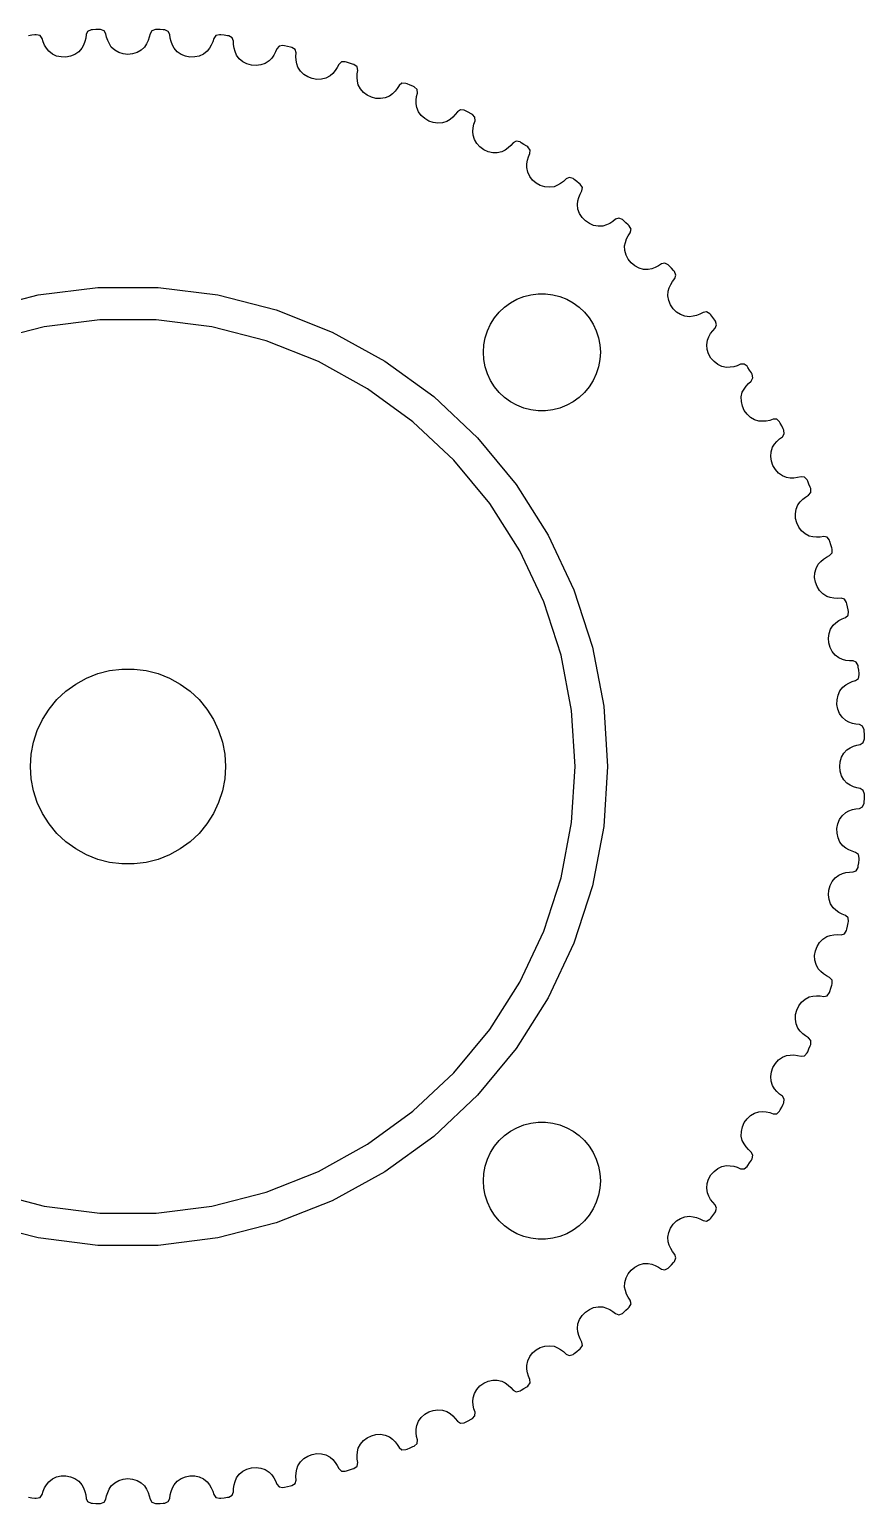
# Model space of a CAD drawing. Header units: metres. Extents: x -22.6 to 22.6, y 87.4 to 132.6.
# Drawn here: x -3.03 to 22.65, y 87.35 to 132.65 of the extents above; entities that cross this region are included whole.
import ezdxf

# ---------------------------------------------------------------- set-up
doc = ezdxf.new("R2010")
doc.units = ezdxf.units.M

msp = doc.modelspace()

# ---------------------------------------------------------------- linework, layer by layer
for p, q in [((-2.95828, 132.47), (-3.05629, 132.457)), ((-2.8602, 132.483), (-2.95828, 132.47)), ((-2.81775, 132.488), (-2.8602, 132.483)), ((-2.7025, 132.461), (-2.81775, 132.488)), ((-2.63837, 132.373), (-2.7025, 132.461)), ((-2.60666, 132.268), (-2.63837, 132.373)), ((-2.56207, 132.166), (-2.60666, 132.268)), ((-1.32585, 132.275), (-1.36507, 132.17)), ((-1.29961, 132.382), (-1.32585, 132.275)), ((-1.28676, 132.491), (-1.29961, 132.382)), ((-1.23875, 132.589), (-1.28676, 132.491)), ((-1.13011, 132.636), (-1.23875, 132.589)), ((-1.08739, 132.638), (-1.13011, 132.636)), ((-0.9886, 132.643), (-1.08739, 132.638)), ((-0.88979, 132.647), (-0.9886, 132.643)), ((-0.84703, 132.648), (-0.88979, 132.647)), ((-0.73459, 132.611), (-0.84703, 132.648)), ((-0.67837, 132.518), (-0.73459, 132.611)), ((-0.65599, 132.41), (-0.67837, 132.518)), ((-0.62039, 132.305), (-0.65599, 132.41)), ((-0.57219, 132.205), (-0.62039, 132.305)), ((0.62054, 132.305), (0.57236, 132.205)), ((0.65605, 132.41), (0.62054, 132.305)), ((0.67837, 132.518), (0.65605, 132.41)), ((0.73474, 132.611), (0.67837, 132.518)), ((0.84703, 132.648), (0.73474, 132.611)), ((0.88979, 132.647), (0.84703, 132.648)), ((0.9886, 132.643), (0.88979, 132.647)), ((1.08739, 132.638), (0.9886, 132.643)), ((1.13013, 132.636), (1.08739, 132.638)), ((1.23889, 132.589), (1.13013, 132.636)), ((1.28676, 132.491), (1.23889, 132.589)), ((1.29965, 132.382), (1.28676, 132.491)), ((1.326, 132.275), (1.29965, 132.382)), ((1.36525, 132.17), (1.326, 132.275)), ((2.60672, 132.268), (2.56223, 132.166)), ((2.63837, 132.373), (2.60672, 132.268)), ((2.70264, 132.461), (2.63837, 132.373)), ((2.81775, 132.488), (2.70264, 132.461)), ((2.8602, 132.483), (2.81775, 132.488)), ((2.95828, 132.47), (2.8602, 132.483)), ((3.05629, 132.457), (2.95828, 132.47)), ((3.09868, 132.451), (3.05629, 132.457)), ((3.20296, 132.395), (3.09868, 132.451)), ((3.24211, 132.294), (3.20296, 132.395)), ((3.24542, 132.184), (3.24211, 132.294)), ((-2.50528, 132.07), (-2.56207, 132.166)), ((-2.43695, 131.98), (-2.50528, 132.07)), ((-2.32304, 131.892), (-2.43695, 131.98)), ((-2.19287, 131.833), (-2.32304, 131.892)), ((-2.05231, 131.803), (-2.19287, 131.833)), ((-1.76482, 131.828), (-1.9073, 131.801)), ((-1.63171, 131.882), (-1.76482, 131.828)), ((-1.51381, 131.963), (-1.63171, 131.882)), ((-1.41684, 132.069), (-1.51381, 131.963)), ((-1.36507, 132.17), (-1.41684, 132.069)), ((-0.51199, 132.109), (-0.57219, 132.205)), ((-0.40616, 132.012), (-0.51199, 132.109)), ((-0.28165, 131.941), (-0.40616, 132.012)), ((-0.14429, 131.898), (-0.28165, 131.941)), ((0, 131.884), (-0.14429, 131.898)), ((0.14429, 131.898), (0, 131.884)), ((0.28165, 131.941), (0.14429, 131.898)), ((0.40616, 132.012), (0.28165, 131.941)), ((0.51199, 132.109), (0.40616, 132.012)), ((0.57236, 132.205), (0.51199, 132.109)), ((1.41684, 132.069), (1.36525, 132.17)), ((1.51381, 131.963), (1.41684, 132.069)), ((1.63171, 131.882), (1.51381, 131.963)), ((1.76482, 131.828), (1.63171, 131.882)), ((1.9073, 131.801), (1.76482, 131.828)), ((2.19287, 131.833), (2.05231, 131.803)), ((2.32304, 131.892), (2.19287, 131.833)), ((2.43695, 131.98), (2.32304, 131.892)), ((2.50545, 132.07), (2.43695, 131.98)), ((2.56223, 132.166), (2.50545, 132.07)), ((3.26231, 132.074), (3.24542, 132.184)), ((3.2923, 131.967), (3.26231, 132.074)), ((3.33492, 131.862), (3.2923, 131.967)), ((3.42226, 131.748), (3.33492, 131.862)), ((4.48441, 131.859), (4.41948, 131.768)), ((4.53755, 131.956), (4.48441, 131.859)), ((4.57828, 132.058), (4.53755, 131.956)), ((4.64998, 132.14), (4.57828, 132.058)), ((4.76701, 132.157), (4.64998, 132.14)), ((4.80885, 132.148), (4.76701, 132.157)), ((4.90544, 132.127), (4.80885, 132.148)), ((5.00195, 132.105), (4.90544, 132.127)), ((5.04366, 132.096), (5.00195, 132.105)), ((5.14264, 132.031), (5.04366, 132.096)), ((5.17279, 131.926), (5.14264, 132.031)), ((5.16649, 131.816), (5.17279, 131.926)), ((5.1738, 131.706), (5.16649, 131.816)), ((-1.9073, 131.801), (-2.05231, 131.803)), ((2.05231, 131.803), (1.9073, 131.801)), ((3.53267, 131.657), (3.42226, 131.748)), ((3.66052, 131.591), (3.53267, 131.657)), ((3.80011, 131.552), (3.66052, 131.591)), ((3.94472, 131.541), (3.80011, 131.552)), ((4.08742, 131.559), (3.94472, 131.541)), ((4.22226, 131.607), (4.08742, 131.559)), ((4.34335, 131.684), (4.22226, 131.607)), ((4.41948, 131.768), (4.34335, 131.684)), ((5.19431, 131.596), (5.1738, 131.706)), ((5.2276, 131.488), (5.19431, 131.596)), ((5.30467, 131.367), (5.2276, 131.488)), ((5.40674, 131.266), (5.30467, 131.367)), ((6.37247, 131.385), (6.29987, 131.3)), ((6.43384, 131.477), (6.37247, 131.385)), ((6.48334, 131.575), (6.43384, 131.477)), ((6.56192, 131.651), (6.48334, 131.575)), ((6.68001, 131.657), (6.56192, 131.651)), ((6.7209, 131.645), (6.68001, 131.657)), ((6.81528, 131.615), (6.7209, 131.645)), ((6.90953, 131.585), (6.81528, 131.615)), ((6.95026, 131.572), (6.90953, 131.585)), ((7.0432, 131.499), (6.95026, 131.572)), ((7.0641, 131.392), (7.0432, 131.499)), ((7.04825, 131.283), (7.0641, 131.392)), ((5.52835, 131.19), (5.40674, 131.266)), ((5.66399, 131.138), (5.52835, 131.19)), ((5.8071, 131.115), (5.66399, 131.138)), ((5.95085, 131.121), (5.8071, 131.115)), ((6.08934, 131.156), (5.95085, 131.121)), ((6.21671, 131.223), (6.08934, 131.156)), ((6.29987, 131.3), (6.21671, 131.223)), ((7.04591, 131.172), (7.04825, 131.283)), ((7.05676, 131.061), (7.04591, 131.172)), ((7.08051, 130.951), (7.05676, 131.061)), ((7.14671, 130.823), (7.08051, 130.951)), ((8.33907, 130.928), (8.28117, 130.834)), ((8.42393, 130.996), (8.33907, 130.928)), ((8.54216, 130.993), (8.42393, 130.996)), ((8.5818, 130.977), (8.54216, 130.993)), ((8.67325, 130.939), (8.5818, 130.977)), ((8.76453, 130.901), (8.67325, 130.939)), ((7.23965, 130.714), (7.14671, 130.823)), ((7.35411, 130.627), (7.23965, 130.714)), ((7.48477, 130.564), (7.35411, 130.627)), ((7.62529, 130.528), (7.48477, 130.564)), ((7.769, 130.522), (7.62529, 130.528)), ((7.91006, 130.545), (7.769, 130.522)), ((8.04276, 130.6), (7.91006, 130.545)), ((8.13231, 130.67), (8.04276, 130.6)), ((8.21202, 130.748), (8.13231, 130.67)), ((8.28117, 130.834), (8.21202, 130.748)), ((8.80396, 130.884), (8.76453, 130.901)), ((8.89015, 130.803), (8.80396, 130.884)), ((8.8644, 130.478), (8.87636, 130.588)), ((8.86552, 130.366), (8.8644, 130.478)), ((8.87636, 130.588), (8.90166, 130.695)), ((8.90166, 130.695), (8.89015, 130.803)), ((8.87952, 130.254), (8.86552, 130.366)), ((8.93437, 130.121), (8.87952, 130.254)), ((9.01749, 130.005), (8.93437, 130.121)), ((9.1239, 129.908), (9.01749, 130.005)), ((10.0655, 130.033), (9.98907, 129.953)), ((10.1313, 130.121), (10.0655, 130.033)), ((10.2218, 130.182), (10.1313, 130.121)), ((10.3393, 130.168), (10.2218, 130.182)), ((10.3774, 130.149), (10.3393, 130.168)), ((10.4652, 130.103), (10.3774, 130.149)), ((10.5528, 130.058), (10.4652, 130.103)), ((10.5907, 130.038), (10.5528, 130.058)), ((10.6694, 129.949), (10.5907, 130.038)), ((9.24858, 129.834), (9.1239, 129.908)), ((9.38545, 129.786), (9.24858, 129.834)), ((9.52802, 129.766), (9.38545, 129.786)), ((9.67059, 129.778), (9.52802, 129.766)), ((9.80757, 129.821), (9.67059, 129.778)), ((9.90285, 129.882), (9.80757, 129.821)), ((9.98907, 129.953), (9.90285, 129.882)), ((10.6068, 129.516), (10.6154, 129.627)), ((10.6154, 129.627), (10.6369, 129.736)), ((10.6369, 129.736), (10.6715, 129.84)), ((10.6715, 129.84), (10.6694, 129.949)), ((10.6109, 129.403), (10.6068, 129.516)), ((10.654, 129.266), (10.6109, 129.403)), ((10.7267, 129.142), (10.654, 129.266)), ((10.8242, 129.037), (10.7267, 129.142)), ((11.8465, 129.162), (11.7732, 129.08)), ((11.9419, 129.215), (11.8465, 129.162)), ((12.0578, 129.191), (11.9419, 129.215)), ((12.094, 129.168), (12.0578, 129.191)), ((12.1775, 129.115), (12.094, 129.168)), ((12.2608, 129.062), (12.1775, 129.115)), ((10.942, 128.952), (10.8242, 129.037)), ((11.0742, 128.892), (10.942, 128.952)), ((11.2145, 128.861), (11.0742, 128.892)), ((11.3575, 128.859), (11.2145, 128.861)), ((11.4978, 128.891), (11.3575, 128.859)), ((11.598, 128.944), (11.4978, 128.891)), ((11.6901, 129.007), (11.598, 128.944)), ((11.7732, 129.08), (11.6901, 129.007)), ((12.2967, 129.038), (12.2608, 129.062)), ((12.2857, 128.627), (12.3165, 128.734)), ((12.3675, 128.943), (12.2967, 129.038)), ((12.3165, 128.734), (12.3601, 128.835)), ((12.3601, 128.835), (12.3675, 128.943)), ((12.2616, 128.404), (12.2674, 128.517)), ((12.2926, 128.264), (12.2616, 128.404)), ((12.2674, 128.517), (12.2857, 128.627)), ((12.3542, 128.135), (12.2926, 128.264)), ((12.4422, 128.021), (12.3542, 128.135)), ((12.5522, 127.926), (12.4422, 128.021)), ((12.6786, 127.855), (12.5522, 127.926)), ((12.8157, 127.812), (12.6786, 127.855)), ((12.958, 127.798), (12.8157, 127.812)), ((13.1004, 127.817), (12.958, 127.798)), ((13.205, 127.861), (13.1004, 127.817)), ((13.3022, 127.916), (13.205, 127.861)), ((13.3913, 127.981), (13.3022, 127.916)), ((13.4715, 128.057), (13.3913, 127.981)), ((13.5712, 128.101), (13.4715, 128.057)), ((13.6844, 128.067), (13.5712, 128.101)), ((13.7186, 128.041), (13.6844, 128.067)), ((13.7971, 127.981), (13.7186, 128.041)), ((13.8755, 127.92), (13.7971, 127.981)), ((13.9093, 127.894), (13.8755, 127.92)), ((13.9715, 127.793), (13.9093, 127.894)), ((13.9546, 127.686), (13.9715, 127.793)), ((13.819, 127.265), (13.8346, 127.378)), ((13.8346, 127.378), (13.8624, 127.486)), ((13.8624, 127.486), (13.9024, 127.589)), ((13.9024, 127.589), (13.9546, 127.686)), ((13.8376, 127.123), (13.819, 127.265)), ((13.8878, 126.989), (13.8376, 127.123)), ((13.9655, 126.868), (13.8878, 126.989)), ((14.0668, 126.764), (13.9655, 126.868)), ((15.0971, 126.849), (14.9939, 126.814)), ((15.207, 126.805), (15.0971, 126.849)), ((14.1866, 126.682), (14.0668, 126.764)), ((14.3193, 126.627), (14.1866, 126.682)), ((14.4599, 126.601), (14.3193, 126.627)), ((14.6034, 126.607), (14.4599, 126.601)), ((14.7114, 126.642), (14.6034, 126.607)), ((14.813, 126.688), (14.7114, 126.642)), ((14.9075, 126.745), (14.813, 126.688)), ((14.9939, 126.814), (14.9075, 126.745)), ((15.2387, 126.777), (15.207, 126.805)), ((15.3118, 126.71), (15.2387, 126.777)), ((15.3845, 126.643), (15.3118, 126.71)), ((15.3824, 126.31), (15.4429, 126.402)), ((15.4159, 126.614), (15.3845, 126.643)), ((15.4691, 126.508), (15.4159, 126.614)), ((15.4429, 126.402), (15.4691, 126.508)), ((15.2712, 125.995), (15.2965, 126.106)), ((15.2773, 125.852), (15.2712, 125.995)), ((15.2965, 126.106), (15.3336, 126.211)), ((15.3336, 126.211), (15.3824, 126.31)), ((15.3156, 125.714), (15.2773, 125.852)), ((15.3825, 125.587), (15.3156, 125.714)), ((15.4743, 125.474), (15.3825, 125.587)), ((15.5866, 125.383), (15.4743, 125.474)), ((15.7139, 125.316), (15.5866, 125.383)), ((15.8517, 125.277), (15.7139, 125.316)), ((15.9953, 125.271), (15.8517, 125.277)), ((16.1058, 125.296), (15.9953, 125.271)), ((16.2111, 125.334), (16.1058, 125.296)), ((16.3102, 125.382), (16.2111, 125.334)), ((16.4023, 125.443), (16.3102, 125.382)), ((16.5081, 125.469), (16.4023, 125.443)), ((16.6138, 125.416), (16.5081, 125.469)), ((16.6429, 125.385), (16.6138, 125.416)), ((16.7099, 125.312), (16.6429, 125.385)), ((16.7765, 125.239), (16.7099, 125.312)), ((16.8052, 125.207), (16.7765, 125.239)), ((16.849, 125.097), (16.8052, 125.207)), ((16.8137, 124.994), (16.849, 125.097)), ((-2.76387, 124.489), (-0.92615, 124.721)), ((-0.92615, 124.721), (0.92615, 124.721)), ((0.92615, 124.721), (2.76387, 124.489)), ((16.6008, 124.46), (16.6071, 124.603)), ((16.6071, 124.603), (16.642, 124.711)), ((16.642, 124.711), (16.6882, 124.813)), ((16.6882, 124.813), (16.7454, 124.907)), ((16.7454, 124.907), (16.8137, 124.994)), ((-4.558, 124.028), (-2.76387, 124.489)), ((2.76387, 124.489), (4.558, 124.028)), ((11.4158, 123.96), (11.5806, 124.115)), ((11.5806, 124.115), (11.7635, 124.248)), ((11.7635, 124.248), (11.9616, 124.357)), ((11.9616, 124.357), (12.1718, 124.44)), ((12.1718, 124.44), (12.3907, 124.496)), ((12.3907, 124.496), (12.615, 124.524)), ((12.615, 124.524), (12.841, 124.524)), ((12.841, 124.524), (13.0653, 124.496)), ((13.0653, 124.496), (13.2842, 124.44)), ((13.2842, 124.44), (13.4944, 124.357)), ((13.4944, 124.357), (13.6925, 124.248)), ((13.6925, 124.248), (13.8754, 124.115)), ((13.8754, 124.115), (14.0401, 123.96)), ((16.6269, 124.319), (16.6008, 124.46)), ((16.6824, 124.187), (16.6269, 124.319)), ((16.7641, 124.067), (16.6824, 124.187)), ((-0.86336, 123.723), (-2.57649, 123.506)), ((0.86336, 123.723), (-0.86336, 123.723)), ((2.57649, 123.506), (0.86336, 123.723)), ((4.558, 124.028), (6.28024, 123.346)), ((11.1506, 123.595), (11.2718, 123.786)), ((11.2718, 123.786), (11.4158, 123.96)), ((14.0401, 123.96), (14.1842, 123.786)), ((14.1842, 123.786), (14.3053, 123.595)), ((16.8679, 123.966), (16.7641, 124.067)), ((16.989, 123.888), (16.8679, 123.966)), ((17.1229, 123.838), (16.989, 123.888)), ((17.2654, 123.819), (17.1229, 123.838)), ((17.3777, 123.834), (17.2654, 123.819)), ((17.4858, 123.862), (17.3777, 123.834)), ((17.5888, 123.902), (17.4858, 123.862)), ((17.6858, 123.955), (17.5888, 123.902)), ((17.7935, 123.971), (17.6858, 123.955)), ((17.8941, 123.909), (17.7935, 123.971)), ((17.9204, 123.875), (17.8941, 123.909)), ((17.9808, 123.797), (17.9204, 123.875)), ((18.0408, 123.719), (17.9808, 123.797)), ((18.0667, 123.684), (18.0408, 123.719)), ((18.1007, 123.571), (18.0667, 123.684)), ((-2.57649, 123.506), (-4.24898, 123.077)), ((4.24898, 123.077), (2.57649, 123.506)), ((6.28024, 123.346), (7.90344, 122.454)), ((10.9845, 123.176), (11.0544, 123.391)), ((11.0544, 123.391), (11.1506, 123.595)), ((14.3053, 123.595), (14.4016, 123.391)), ((14.4016, 123.391), (14.4714, 123.176)), ((17.8608, 123.205), (17.9157, 123.302)), ((17.9157, 123.302), (17.981, 123.391)), ((17.981, 123.391), (18.0565, 123.471)), ((18.0565, 123.471), (18.1007, 123.571)), ((5.85446, 122.441), (4.24898, 123.077)), ((10.928, 122.728), (10.9422, 122.954)), ((10.9422, 122.954), (10.9845, 123.176)), ((14.4714, 123.176), (14.5138, 122.954)), ((14.5138, 122.954), (14.528, 122.728)), ((17.7978, 122.958), (17.8167, 123.1)), ((17.8116, 122.816), (17.7978, 122.958)), ((17.8554, 122.679), (17.8116, 122.816)), ((17.8167, 123.1), (17.8608, 123.205)), ((7.36761, 121.609), (5.85446, 122.441)), ((7.90344, 122.454), (9.40199, 121.365)), ((10.9422, 122.502), (10.928, 122.728)), ((10.9845, 122.28), (10.9422, 122.502)), ((14.5138, 122.502), (14.4714, 122.28)), ((14.528, 122.728), (14.5138, 122.502)), ((17.9263, 122.552), (17.8554, 122.679)), ((18.0209, 122.442), (17.9263, 122.552)), ((18.1347, 122.354), (18.0209, 122.442)), ((18.2638, 122.293), (18.1347, 122.354)), ((18.7335, 122.316), (18.6275, 122.286)), ((18.8347, 122.36), (18.7335, 122.316)), ((18.9435, 122.367), (18.8347, 122.36)), ((19.0383, 122.297), (18.9435, 122.367)), ((11.0544, 122.065), (10.9845, 122.28)), ((11.1506, 121.861), (11.0544, 122.065)), ((11.2718, 121.67), (11.1506, 121.861)), ((14.3053, 121.861), (14.1842, 121.67)), ((14.4016, 122.065), (14.3053, 121.861)), ((14.4714, 122.28), (14.4016, 122.065)), ((18.4041, 122.262), (18.2638, 122.293)), ((18.5173, 122.267), (18.4041, 122.262)), ((18.6275, 122.286), (18.5173, 122.267)), ((19.0616, 122.261), (19.0383, 122.297)), ((19.1149, 122.178), (19.0616, 122.261)), ((19.1678, 122.094), (19.1149, 122.178)), ((19.1619, 121.846), (19.2146, 121.942)), ((19.1906, 122.058), (19.1678, 122.094)), ((19.2146, 121.942), (19.1906, 122.058)), ((8.76457, 120.595), (7.36761, 121.609)), ((11.4158, 121.496), (11.2718, 121.67)), ((11.5806, 121.341), (11.4158, 121.496)), ((14.0401, 121.496), (13.8754, 121.341)), ((14.1842, 121.67), (14.0401, 121.496)), ((18.8595, 121.358), (18.8907, 121.498)), ((18.8907, 121.498), (18.9438, 121.598)), ((18.9438, 121.598), (19.0069, 121.69)), ((19.0069, 121.69), (19.0797, 121.773)), ((19.0797, 121.773), (19.1619, 121.846)), ((9.40199, 121.365), (10.7523, 120.097)), ((11.7635, 121.208), (11.5806, 121.341)), ((11.9616, 121.099), (11.7635, 121.208)), ((12.1718, 121.016), (11.9616, 121.099)), ((12.3907, 120.96), (12.1718, 121.016)), ((12.615, 120.932), (12.3907, 120.96)), ((13.0653, 120.96), (12.841, 120.932)), ((13.2842, 121.016), (13.0653, 120.96)), ((13.4944, 121.099), (13.2842, 121.016)), ((13.6925, 121.208), (13.4944, 121.099)), ((13.8754, 121.341), (13.6925, 121.208)), ((18.8608, 121.215), (18.8595, 121.358)), ((18.8925, 121.074), (18.8608, 121.215)), ((18.9521, 120.942), (18.8925, 121.074)), ((19.0368, 120.824), (18.9521, 120.942)), ((10.0233, 119.413), (8.76457, 120.595)), ((12.841, 120.932), (12.615, 120.932)), ((19.1425, 120.727), (19.0368, 120.824)), ((19.2657, 120.654), (19.1425, 120.727)), ((19.4027, 120.611), (19.2657, 120.654)), ((19.516, 120.607), (19.4027, 120.611)), ((19.6273, 120.615), (19.516, 120.607)), ((19.7357, 120.637), (19.6273, 120.615)), ((19.8403, 120.671), (19.7357, 120.637)), ((19.9493, 120.669), (19.8403, 120.671)), ((20.0376, 120.591), (19.9493, 120.669)), ((20.0576, 120.553), (20.0376, 120.591)), ((20.1035, 120.465), (20.0576, 120.553)), ((10.7523, 120.097), (11.933, 118.67)), ((19.9534, 119.989), (20.0332, 120.065)), ((20.0332, 120.065), (20.1215, 120.131)), ((20.149, 120.377), (20.1035, 120.465)), ((20.1215, 120.131), (20.1823, 120.222)), ((20.1685, 120.339), (20.149, 120.377)), ((20.1823, 120.222), (20.1685, 120.339)), ((19.7664, 119.528), (19.7776, 119.671)), ((19.7776, 119.671), (19.8209, 119.808)), ((19.8209, 119.808), (19.8825, 119.903)), ((19.8825, 119.903), (19.9534, 119.989)), ((11.124, 118.082), (10.0233, 119.413)), ((19.7858, 119.385), (19.7664, 119.528)), ((19.8336, 119.249), (19.7858, 119.385)), ((19.9077, 119.124), (19.8336, 119.249)), ((20.0045, 119.017), (19.9077, 119.124)), ((20.1209, 118.934), (20.0045, 119.017)), ((20.2537, 118.88), (20.1209, 118.934)), ((20.3662, 118.865), (20.2537, 118.88)), ((20.4778, 118.864), (20.3662, 118.865)), ((20.5877, 118.876), (20.4778, 118.864)), ((20.6949, 118.902), (20.5877, 118.876)), ((20.8033, 118.89), (20.6949, 118.902)), ((20.8844, 118.804), (20.8033, 118.89)), ((20.901, 118.765), (20.8844, 118.804)), ((20.9391, 118.673), (20.901, 118.765)), ((11.933, 118.67), (12.9255, 117.106)), ((20.748, 118.212), (20.8342, 118.281)), ((20.8342, 118.281), (20.9279, 118.339)), ((20.9279, 118.339), (20.9964, 118.424)), ((20.9767, 118.582), (20.9391, 118.673)), ((20.9928, 118.542), (20.9767, 118.582)), ((20.9964, 118.424), (20.9928, 118.542)), ((12.0492, 116.624), (11.124, 118.082)), ((20.5217, 117.769), (20.5452, 117.91)), ((20.5452, 117.91), (20.6003, 118.043)), ((20.6003, 118.043), (20.6699, 118.132)), ((20.6699, 118.132), (20.748, 118.212)), ((20.5285, 117.625), (20.5217, 117.769)), ((20.5642, 117.485), (20.5285, 117.625)), ((20.6272, 117.354), (20.5642, 117.485)), ((20.7143, 117.24), (20.6272, 117.354)), ((12.9255, 117.106), (13.7142, 115.43)), ((20.823, 117.147), (20.7143, 117.24)), ((20.9505, 117.081), (20.823, 117.147)), ((21.0614, 117.057), (20.9505, 117.081)), ((21.1725, 117.046), (21.0614, 117.057)), ((21.2829, 117.048), (21.1725, 117.046)), ((21.392, 117.064), (21.2829, 117.048)), ((21.4989, 117.043), (21.392, 117.064)), ((21.5723, 116.95), (21.4989, 117.043)), ((21.5854, 116.91), (21.5723, 116.95)), ((21.6153, 116.815), (21.5854, 116.91)), ((12.7844, 115.062), (12.0492, 116.624)), ((21.3848, 116.372), (21.4767, 116.434)), ((21.4767, 116.434), (21.5751, 116.483)), ((21.5751, 116.483), (21.6507, 116.562)), ((21.6449, 116.721), (21.6153, 116.815)), ((21.6575, 116.68), (21.6449, 116.721)), ((21.6507, 116.562), (21.6575, 116.68)), ((21.1207, 115.951), (21.1564, 116.089)), ((21.1564, 116.089), (21.2229, 116.217)), ((21.2229, 116.217), (21.3, 116.3)), ((21.3, 116.3), (21.3848, 116.372)), ((21.1149, 115.807), (21.1207, 115.951)), ((21.1383, 115.664), (21.1149, 115.807)), ((21.1896, 115.528), (21.1383, 115.664)), ((21.2665, 115.407), (21.1896, 115.528)), ((13.318, 113.419), (12.7844, 115.062)), ((13.7142, 115.43), (14.2866, 113.668)), ((21.3667, 115.305), (21.2665, 115.407)), ((21.4879, 115.228), (21.3667, 115.305)), ((21.5963, 115.194), (21.4879, 115.228)), ((21.706, 115.174), (21.5963, 115.194)), ((21.8163, 115.166), (21.706, 115.174)), ((21.9263, 115.173), (21.8163, 115.166)), ((22.031, 115.143), (21.9263, 115.173)), ((22.0959, 115.044), (22.031, 115.143)), ((22.058, 114.578), (22.1402, 114.65)), ((22.1055, 115.002), (22.0959, 115.044)), ((22.1271, 114.905), (22.1055, 115.002)), ((22.1483, 114.809), (22.1271, 114.905)), ((22.1402, 114.65), (22.1573, 114.767)), ((22.1573, 114.767), (22.1483, 114.809)), ((21.559, 114.087), (21.6066, 114.222)), ((21.6066, 114.222), (21.6839, 114.343)), ((21.6839, 114.343), (21.768, 114.419)), ((21.768, 114.419), (21.8588, 114.484)), ((21.8588, 114.484), (21.9557, 114.537)), ((21.9557, 114.537), (22.058, 114.578)), ((21.5407, 113.945), (21.559, 114.087)), ((21.5515, 113.8), (21.5407, 113.945)), ((21.5908, 113.661), (21.5515, 113.8)), ((13.6416, 111.723), (13.318, 113.419)), ((14.2866, 113.668), (14.6337, 111.849)), ((21.6568, 113.533), (21.5908, 113.661)), ((21.7477, 113.422), (21.6568, 113.533)), ((21.8618, 113.335), (21.7477, 113.422)), ((21.9668, 113.292), (21.8618, 113.335)), ((22.0743, 113.262), (21.9668, 113.292)), ((22.1835, 113.245), (22.0743, 113.262)), ((22.2937, 113.242), (22.1835, 113.245)), ((22.3953, 113.203), (22.2937, 113.242)), ((-1.27733, 112.714), (-0.92705, 112.853)), ((-0.92705, 112.853), (-0.56213, 112.947)), ((-0.56213, 112.947), (-0.18837, 112.994)), ((-0.18837, 112.994), (0.18837, 112.994)), ((0.18837, 112.994), (0.56213, 112.947)), ((0.56213, 112.947), (0.92705, 112.853)), ((0.92705, 112.853), (1.27733, 112.714)), ((22.4514, 113.099), (22.3953, 113.203)), ((22.4573, 113.056), (22.4514, 113.099)), ((22.4704, 112.958), (22.4573, 113.056)), ((22.4612, 112.702), (22.4884, 112.818)), ((22.4831, 112.86), (22.4704, 112.958)), ((22.4884, 112.818), (22.4831, 112.86)), ((-1.91226, 112.312), (-1.60747, 112.533)), ((-1.60747, 112.533), (-1.27733, 112.714)), ((1.27733, 112.714), (1.60747, 112.533)), ((1.60747, 112.533), (1.91226, 112.312)), ((21.8924, 112.323), (21.98, 112.437)), ((21.98, 112.437), (22.0704, 112.505)), ((22.0704, 112.505), (22.1665, 112.562)), ((22.1665, 112.562), (22.2676, 112.607)), ((22.2676, 112.607), (22.3731, 112.638)), ((22.3731, 112.638), (22.4612, 112.702)), ((-2.42705, 111.763), (-2.1869, 112.054)), ((-2.1869, 112.054), (-1.91226, 112.312)), ((1.91226, 112.312), (2.1869, 112.054)), ((2.1869, 112.054), (2.42705, 111.763)), ((21.8007, 111.907), (21.8025, 112.052)), ((21.8277, 111.765), (21.8007, 111.907)), ((21.8025, 112.052), (21.8332, 112.193)), ((21.8332, 112.193), (21.8924, 112.323)), ((-2.78932, 111.104), (-2.62891, 111.445)), ((-2.62891, 111.445), (-2.42705, 111.763)), ((2.42705, 111.763), (2.62891, 111.445)), ((2.62891, 111.445), (2.78932, 111.104)), ((13.75, 110), (13.6416, 111.723)), ((14.6337, 111.849), (14.75, 110)), ((21.8822, 111.632), (21.8277, 111.765)), ((21.9632, 111.514), (21.8822, 111.632)), ((22.0692, 111.417), (21.9632, 111.514)), ((-2.90575, 110.746), (-2.78932, 111.104)), ((2.78932, 111.104), (2.90575, 110.746)), ((22.1701, 111.365), (22.0692, 111.417)), ((22.2746, 111.326), (22.1701, 111.365)), ((22.382, 111.3), (22.2746, 111.326)), ((22.4914, 111.287), (22.382, 111.3)), ((22.5892, 111.239), (22.4914, 111.287)), ((22.6361, 111.13), (22.5892, 111.239)), ((22.6382, 111.087), (22.6361, 111.13)), ((22.6427, 110.989), (22.6382, 111.087)), ((22.6468, 110.89), (22.6427, 110.989)), ((-2.97633, 110.376), (-2.90575, 110.746)), ((2.90575, 110.746), (2.97633, 110.376)), ((22.1087, 110.512), (22.2047, 110.572)), ((22.2047, 110.572), (22.3054, 110.62)), ((22.3054, 110.62), (22.41, 110.656)), ((22.41, 110.656), (22.5179, 110.678)), ((22.5179, 110.678), (22.6113, 110.735)), ((22.6113, 110.735), (22.6484, 110.847)), ((22.6484, 110.847), (22.6468, 110.89)), ((-3, 110), (-2.97633, 110.376)), ((2.97633, 110.376), (3, 110)), ((21.884, 110), (21.8984, 110.144)), ((21.8984, 110.144), (21.9412, 110.282)), ((21.9412, 110.282), (22.0116, 110.406)), ((22.0116, 110.406), (22.1087, 110.512)), ((-2.97633, 109.624), (-3, 110)), ((-2.90575, 109.254), (-2.97633, 109.624)), ((2.97633, 109.624), (2.90575, 109.254)), ((3, 110), (2.97633, 109.624)), ((13.6416, 108.277), (13.75, 110)), ((14.75, 110), (14.6337, 108.151)), ((21.8984, 109.856), (21.884, 110)), ((21.9412, 109.718), (21.8984, 109.856)), ((22.0116, 109.594), (21.9412, 109.718)), ((-2.78932, 108.896), (-2.90575, 109.254)), ((2.90575, 109.254), (2.78932, 108.896)), ((22.1087, 109.488), (22.0116, 109.594)), ((22.2047, 109.428), (22.1087, 109.488)), ((22.3054, 109.379), (22.2047, 109.428)), ((22.41, 109.344), (22.3054, 109.379)), ((22.5179, 109.322), (22.41, 109.344)), ((22.6113, 109.265), (22.5179, 109.322)), ((22.6484, 109.153), (22.6113, 109.265)), ((-2.62891, 108.555), (-2.78932, 108.896)), ((2.78932, 108.896), (2.62891, 108.555)), ((22.382, 108.7), (22.4914, 108.713)), ((22.4914, 108.713), (22.5892, 108.761)), ((22.5892, 108.761), (22.6361, 108.87)), ((22.6361, 108.87), (22.6382, 108.913)), ((22.6382, 108.913), (22.6427, 109.011)), ((22.6427, 109.011), (22.6468, 109.11)), ((22.6468, 109.11), (22.6484, 109.153)), ((-2.42705, 108.237), (-2.62891, 108.555)), ((2.62891, 108.555), (2.42705, 108.237)), ((13.318, 106.581), (13.6416, 108.277)), ((21.8277, 108.235), (21.8822, 108.368)), ((21.8822, 108.368), (21.9632, 108.486)), ((21.9632, 108.486), (22.0692, 108.583)), ((22.0692, 108.583), (22.1701, 108.635)), ((22.1701, 108.635), (22.2746, 108.674)), ((22.2746, 108.674), (22.382, 108.7)), ((-2.1869, 107.946), (-2.42705, 108.237)), ((-1.91226, 107.688), (-2.1869, 107.946)), ((2.1869, 107.946), (1.91226, 107.688)), ((2.42705, 108.237), (2.1869, 107.946)), ((14.6337, 108.151), (14.2866, 106.332)), ((21.8007, 108.093), (21.8277, 108.235)), ((21.8025, 107.948), (21.8007, 108.093)), ((21.8332, 107.807), (21.8025, 107.948)), ((21.8924, 107.677), (21.8332, 107.807)), ((-1.60747, 107.467), (-1.91226, 107.688)), ((-1.27733, 107.286), (-1.60747, 107.467)), ((1.60747, 107.467), (1.27733, 107.286)), ((1.91226, 107.688), (1.60747, 107.467)), ((21.98, 107.563), (21.8924, 107.677)), ((22.0703, 107.495), (21.98, 107.563)), ((22.1664, 107.438), (22.0703, 107.495)), ((22.2676, 107.393), (22.1664, 107.438)), ((22.3731, 107.362), (22.2676, 107.393)), ((22.4612, 107.297), (22.3731, 107.362)), ((-0.92705, 107.147), (-1.27733, 107.286)), ((-0.56213, 107.053), (-0.92705, 107.147)), ((-0.18837, 107.006), (-0.56213, 107.053)), ((0.18837, 107.006), (-0.18837, 107.006)), ((0.56213, 107.053), (0.18837, 107.006)), ((0.92705, 107.147), (0.56213, 107.053)), ((1.27733, 107.286), (0.92705, 107.147)), ((22.3953, 106.797), (22.4514, 106.901)), ((22.4514, 106.901), (22.4573, 106.944)), ((22.4573, 106.944), (22.4704, 107.042)), ((22.4884, 107.182), (22.4612, 107.297)), ((22.4704, 107.042), (22.4831, 107.14)), ((22.4831, 107.14), (22.4884, 107.182)), ((12.7844, 104.938), (13.318, 106.581)), ((21.5908, 106.339), (21.6568, 106.467)), ((21.6568, 106.467), (21.7477, 106.578)), ((21.7477, 106.578), (21.8618, 106.665)), ((21.8618, 106.665), (21.9667, 106.708)), ((21.9667, 106.708), (22.0743, 106.738)), ((22.0743, 106.738), (22.1835, 106.755)), ((22.1835, 106.755), (22.2937, 106.758)), ((22.2937, 106.758), (22.3953, 106.797)), ((14.2866, 106.332), (13.7142, 104.57)), ((21.5407, 106.055), (21.5515, 106.2)), ((21.559, 105.913), (21.5407, 106.055)), ((21.5515, 106.2), (21.5908, 106.339)), ((21.6066, 105.778), (21.559, 105.913)), ((21.6839, 105.657), (21.6066, 105.778)), ((21.768, 105.581), (21.6839, 105.657)), ((21.8588, 105.516), (21.768, 105.581)), ((21.9557, 105.462), (21.8588, 105.516)), ((22.058, 105.422), (21.9557, 105.462)), ((22.1402, 105.35), (22.058, 105.422)), ((22.1055, 104.998), (22.1271, 105.095)), ((22.1271, 105.095), (22.1483, 105.191)), ((22.1573, 105.233), (22.1402, 105.35)), ((22.1483, 105.191), (22.1573, 105.233)), ((12.0492, 103.376), (12.7844, 104.938)), ((21.2665, 104.593), (21.3667, 104.695)), ((21.3667, 104.695), (21.4879, 104.772)), ((21.4879, 104.772), (21.5962, 104.806)), ((21.5962, 104.806), (21.7059, 104.826)), ((21.7059, 104.826), (21.8162, 104.834)), ((21.8162, 104.834), (21.9263, 104.827)), ((21.9263, 104.827), (22.0309, 104.857)), ((22.0309, 104.857), (22.0959, 104.956)), ((22.0959, 104.956), (22.1055, 104.998)), ((13.7142, 104.57), (12.9255, 102.894)), ((21.1149, 104.193), (21.1383, 104.336)), ((21.1207, 104.049), (21.1149, 104.193)), ((21.1383, 104.336), (21.1896, 104.472)), ((21.1896, 104.472), (21.2665, 104.593)), ((21.1564, 103.911), (21.1207, 104.049)), ((21.2229, 103.783), (21.1564, 103.911)), ((21.3, 103.7), (21.2229, 103.783)), ((11.124, 101.918), (12.0492, 103.376)), ((21.3848, 103.628), (21.3, 103.7)), ((21.4767, 103.566), (21.3848, 103.628)), ((21.5751, 103.517), (21.4767, 103.566)), ((21.6506, 103.438), (21.5751, 103.517)), ((21.6153, 103.185), (21.6449, 103.279)), ((21.6449, 103.279), (21.6575, 103.32)), ((21.6575, 103.32), (21.6506, 103.438)), ((12.9255, 102.894), (11.933, 101.33)), ((20.7143, 102.76), (20.823, 102.853)), ((20.823, 102.853), (20.9505, 102.919)), ((20.9505, 102.919), (21.0613, 102.943)), ((21.0613, 102.943), (21.1724, 102.954)), ((21.1724, 102.954), (21.2829, 102.952)), ((21.2829, 102.952), (21.392, 102.936)), ((21.392, 102.936), (21.4989, 102.957)), ((21.4989, 102.957), (21.5723, 103.05)), ((21.5723, 103.05), (21.5854, 103.09)), ((21.5854, 103.09), (21.6153, 103.185)), ((20.5217, 102.231), (20.5285, 102.375)), ((20.5285, 102.375), (20.5642, 102.515)), ((20.5642, 102.515), (20.6272, 102.646)), ((20.6272, 102.646), (20.7143, 102.76)), ((10.0233, 100.587), (11.124, 101.918)), ((20.5452, 102.09), (20.5217, 102.231)), ((20.6003, 101.957), (20.5452, 102.09)), ((20.6698, 101.868), (20.6003, 101.957)), ((20.748, 101.788), (20.6698, 101.868)), ((20.8342, 101.719), (20.748, 101.788)), ((20.9279, 101.661), (20.8342, 101.719)), ((20.9963, 101.576), (20.9279, 101.661)), ((20.9928, 101.458), (20.9963, 101.576)), ((11.933, 101.33), (10.7523, 99.9029)), ((20.0045, 100.983), (20.1209, 101.066)), ((20.1209, 101.066), (20.2537, 101.12)), ((20.2537, 101.12), (20.3661, 101.134)), ((20.3661, 101.134), (20.4778, 101.136)), ((20.4778, 101.136), (20.5876, 101.124)), ((20.5876, 101.124), (20.6949, 101.098)), ((20.6949, 101.098), (20.8032, 101.11)), ((20.8032, 101.11), (20.8844, 101.196)), ((20.8844, 101.196), (20.901, 101.235)), ((20.901, 101.235), (20.9391, 101.327)), ((20.9391, 101.327), (20.9767, 101.418)), ((20.9767, 101.418), (20.9928, 101.458)), ((8.76457, 99.4055), (10.0233, 100.587)), ((19.7664, 100.472), (19.7858, 100.615)), ((19.7858, 100.615), (19.8336, 100.751)), ((19.8336, 100.751), (19.9077, 100.876)), ((19.9077, 100.876), (20.0045, 100.983)), ((19.7776, 100.329), (19.7664, 100.472)), ((19.8209, 100.192), (19.7776, 100.329)), ((19.8824, 100.097), (19.8209, 100.192)), ((10.7523, 99.9029), (9.40199, 98.6349)), ((19.9533, 100.011), (19.8824, 100.097)), ((20.0331, 99.9345), (19.9533, 100.011)), ((20.1215, 99.8687), (20.0331, 99.9345)), ((20.1822, 99.7782), (20.1215, 99.8687)), ((20.149, 99.6226), (20.1685, 99.6607)), ((20.1685, 99.6607), (20.1822, 99.7782)), ((7.36761, 98.3905), (8.76457, 99.4055)), ((19.0368, 99.1758), (19.1425, 99.2733)), ((19.1425, 99.2733), (19.2657, 99.346)), ((19.2657, 99.346), (19.4027, 99.3891)), ((19.4027, 99.3891), (19.5159, 99.3932)), ((19.5159, 99.3932), (19.6272, 99.3846)), ((19.6272, 99.3846), (19.7357, 99.3631)), ((19.7357, 99.3631), (19.8403, 99.3285)), ((19.8403, 99.3285), (19.9492, 99.3306)), ((19.9492, 99.3306), (20.0376, 99.4093)), ((20.0376, 99.4093), (20.0576, 99.4472)), ((20.0576, 99.4472), (20.1035, 99.5348)), ((20.1035, 99.5348), (20.149, 99.6226)), ((11.5806, 98.6589), (11.7635, 98.7918)), ((11.7635, 98.7918), (11.9616, 98.9007)), ((11.9616, 98.9007), (12.1718, 98.9839)), ((12.1718, 98.9839), (12.3907, 99.0401)), ((12.3907, 99.0401), (12.615, 99.0685)), ((12.615, 99.0685), (12.841, 99.0685)), ((12.841, 99.0685), (13.0653, 99.0401)), ((13.0653, 99.0401), (13.2842, 98.9839)), ((13.2842, 98.9839), (13.4944, 98.9007)), ((13.4944, 98.9007), (13.6925, 98.7918)), ((13.6925, 98.7918), (13.8754, 98.6589)), ((18.8595, 98.6425), (18.8608, 98.7855)), ((18.8608, 98.7855), (18.8925, 98.9258)), ((18.8925, 98.9258), (18.9521, 99.058)), ((18.9521, 99.058), (19.0368, 99.1758)), ((5.85446, 97.5586), (7.36761, 98.3905)), ((9.40199, 98.6349), (7.90344, 97.5462)), ((11.1506, 98.1392), (11.2718, 98.33)), ((11.2718, 98.33), (11.4158, 98.5042)), ((11.4158, 98.5042), (11.5806, 98.6589)), ((13.8754, 98.6589), (14.0401, 98.5042)), ((14.0401, 98.5042), (14.1842, 98.33)), ((14.1842, 98.33), (14.3053, 98.1392)), ((18.8907, 98.5022), (18.8595, 98.6425)), ((18.9437, 98.402), (18.8907, 98.5022)), ((19.0068, 98.3099), (18.9437, 98.402)), ((19.0797, 98.2268), (19.0068, 98.3099)), ((10.9845, 97.7197), (11.0544, 97.9346)), ((11.0544, 97.9346), (11.1506, 98.1392)), ((14.3053, 98.1392), (14.4016, 97.9346)), ((14.4016, 97.9346), (14.4714, 97.7197)), ((19.1619, 98.1535), (19.0797, 98.2268)), ((19.1149, 97.8225), (19.1678, 97.906)), ((19.2146, 98.0581), (19.1619, 98.1535)), ((19.1678, 97.906), (19.1906, 97.9422)), ((19.1906, 97.9422), (19.2146, 98.0581)), ((4.24898, 96.923), (5.85446, 97.5586)), ((7.90344, 97.5462), (6.28024, 96.6538)), ((10.928, 97.272), (10.9422, 97.4976)), ((10.9422, 97.4976), (10.9845, 97.7197)), ((14.4714, 97.7197), (14.5138, 97.4976)), ((14.5138, 97.4976), (14.528, 97.272)), ((17.8554, 97.3214), (17.9263, 97.4478)), ((17.9263, 97.4478), (18.0209, 97.5578)), ((18.0209, 97.5578), (18.1347, 97.6458)), ((18.1347, 97.6458), (18.2638, 97.7074)), ((18.2638, 97.7074), (18.4041, 97.7384)), ((18.4041, 97.7384), (18.5172, 97.7326)), ((18.5172, 97.7326), (18.6274, 97.7143)), ((18.6274, 97.7143), (18.7335, 97.6835)), ((18.7335, 97.6835), (18.8347, 97.6399)), ((18.8347, 97.6399), (18.9434, 97.6325)), ((18.9434, 97.6325), (19.0383, 97.7033)), ((19.0383, 97.7033), (19.0616, 97.7392)), ((19.0616, 97.7392), (19.1149, 97.8225)), ((10.9422, 97.0464), (10.928, 97.272)), ((10.9845, 96.8244), (10.9422, 97.0464)), ((14.5138, 97.0464), (14.4714, 96.8244)), ((14.528, 97.272), (14.5138, 97.0464)), ((17.7978, 97.042), (17.8116, 97.1843)), ((17.8167, 96.8996), (17.7978, 97.042)), ((17.8116, 97.1843), (17.8554, 97.3214)), ((-4.24898, 96.923), (-2.57649, 96.4936)), ((-2.57649, 96.4936), (-0.86336, 96.2771)), ((0.86336, 96.2771), (2.57649, 96.4936)), ((2.57649, 96.4936), (4.24898, 96.923)), ((6.28024, 96.6538), (4.558, 95.9719)), ((11.0544, 96.6094), (10.9845, 96.8244)), ((11.1506, 96.4048), (11.0544, 96.6094)), ((14.4016, 96.6094), (14.3053, 96.4048)), ((14.4714, 96.8244), (14.4016, 96.6094)), ((17.8607, 96.795), (17.8167, 96.8996)), ((17.9156, 96.6978), (17.8607, 96.795)), ((17.9809, 96.6087), (17.9156, 96.6978)), ((18.0565, 96.5285), (17.9809, 96.6087)), ((18.1006, 96.4288), (18.0565, 96.5285)), ((-0.86336, 96.2771), (0.86336, 96.2771)), ((11.2718, 96.214), (11.1506, 96.4048)), ((11.4158, 96.0398), (11.2718, 96.214)), ((11.5806, 95.8851), (11.4158, 96.0398)), ((14.0401, 96.0398), (13.8754, 95.8851)), ((14.1842, 96.214), (14.0401, 96.0398)), ((14.3053, 96.4048), (14.1842, 96.214)), ((16.7641, 95.9332), (16.8679, 96.0345)), ((16.8679, 96.0345), (16.989, 96.1122)), ((16.989, 96.1122), (17.1229, 96.1624)), ((17.1229, 96.1624), (17.2654, 96.181)), ((17.2654, 96.181), (17.3776, 96.1654)), ((17.3776, 96.1654), (17.4857, 96.1376)), ((17.4857, 96.1376), (17.5888, 96.0976)), ((17.5888, 96.0976), (17.6858, 96.0454)), ((17.6858, 96.0454), (17.7934, 96.0285)), ((17.7934, 96.0285), (17.8941, 96.0907)), ((17.8941, 96.0907), (17.9204, 96.1245)), ((17.9204, 96.1245), (17.9808, 96.2029)), ((17.9808, 96.2029), (18.0408, 96.2814)), ((18.0408, 96.2814), (18.0667, 96.3156)), ((18.0667, 96.3156), (18.1006, 96.4288)), ((-2.76387, 95.5113), (-4.558, 95.9719)), ((4.558, 95.9719), (2.76387, 95.5113)), ((11.7635, 95.7522), (11.5806, 95.8851)), ((11.9616, 95.6433), (11.7635, 95.7522)), ((12.1718, 95.5601), (11.9616, 95.6433)), ((13.4944, 95.6433), (13.2842, 95.5601)), ((13.6925, 95.7522), (13.4944, 95.6433)), ((13.8754, 95.8851), (13.6925, 95.7522)), ((16.6008, 95.5401), (16.6269, 95.6807)), ((16.6269, 95.6807), (16.6824, 95.8134)), ((16.6824, 95.8134), (16.7641, 95.9332)), ((-0.92615, 95.2791), (-2.76387, 95.5113)), ((0.92615, 95.2791), (-0.92615, 95.2791)), ((2.76387, 95.5113), (0.92615, 95.2791)), ((12.3907, 95.5039), (12.1718, 95.5601)), ((12.615, 95.4756), (12.3907, 95.5039)), ((12.841, 95.4756), (12.615, 95.4756)), ((13.0653, 95.5039), (12.841, 95.4756)), ((13.2842, 95.5601), (13.0653, 95.5039)), ((16.6071, 95.3966), (16.6008, 95.5401)), ((16.6419, 95.2886), (16.6071, 95.3966)), ((16.688, 95.187), (16.6419, 95.2886)), ((16.7454, 95.0925), (16.688, 95.187)), ((15.5866, 94.6175), (15.7139, 94.6844)), ((15.7139, 94.6844), (15.8517, 94.7227)), ((15.8517, 94.7227), (15.9953, 94.7288)), ((15.9953, 94.7288), (16.1057, 94.7035)), ((16.1057, 94.7035), (16.211, 94.6664)), ((16.6429, 94.6155), (16.7099, 94.6882)), ((16.7099, 94.6882), (16.7765, 94.7613)), ((16.8137, 95.0061), (16.7454, 95.0925)), ((16.7765, 94.7613), (16.8052, 94.793)), ((16.8052, 94.793), (16.8489, 94.9029)), ((16.8489, 94.9029), (16.8137, 95.0061)), ((15.2773, 94.1483), (15.3156, 94.2861)), ((15.3156, 94.2861), (15.3825, 94.4134)), ((15.3825, 94.4134), (15.4743, 94.5257)), ((15.4743, 94.5257), (15.5866, 94.6175)), ((16.211, 94.6664), (16.3102, 94.6176)), ((16.3102, 94.6176), (16.4023, 94.5571)), ((16.4023, 94.5571), (16.508, 94.5309)), ((16.508, 94.5309), (16.6138, 94.5841)), ((16.6138, 94.5841), (16.6429, 94.6155)), ((15.2712, 94.0047), (15.2773, 94.1483)), ((15.2964, 93.8942), (15.2712, 94.0047)), ((15.3335, 93.7889), (15.2964, 93.8942)), ((15.3824, 93.6898), (15.3335, 93.7889)), ((14.0668, 93.2359), (14.1866, 93.3176)), ((14.1866, 93.3176), (14.3193, 93.3731)), ((14.3193, 93.3731), (14.4599, 93.3992)), ((14.4599, 93.3992), (14.6034, 93.3929)), ((14.6034, 93.3929), (14.7112, 93.358)), ((14.7112, 93.358), (14.8129, 93.3118)), ((14.8129, 93.3118), (14.9074, 93.2546)), ((15.3118, 93.2901), (15.3845, 93.3571)), ((15.4429, 93.5977), (15.3824, 93.6898)), ((15.3845, 93.3571), (15.4159, 93.3862)), ((15.4159, 93.3862), (15.469, 93.4919)), ((15.469, 93.4919), (15.4429, 93.5977)), ((13.819, 92.7346), (13.8376, 92.8771)), ((13.8376, 92.8771), (13.8878, 93.011)), ((13.8878, 93.011), (13.9655, 93.1321)), ((13.9655, 93.1321), (14.0668, 93.2359)), ((14.9074, 93.2546), (14.9939, 93.1863)), ((14.9939, 93.1863), (15.097, 93.151)), ((15.097, 93.151), (15.207, 93.1948)), ((15.207, 93.1948), (15.2387, 93.2235)), ((15.2387, 93.2235), (15.3118, 93.2901)), ((13.8345, 92.6223), (13.819, 92.7346)), ((13.8623, 92.5142), (13.8345, 92.6223)), ((13.9023, 92.4112), (13.8623, 92.5142)), ((13.9546, 92.3142), (13.9023, 92.4112)), ((12.3542, 91.8653), (12.4422, 91.9791)), ((12.4422, 91.9791), (12.5522, 92.0737)), ((12.5522, 92.0737), (12.6786, 92.1446)), ((12.6786, 92.1446), (12.8157, 92.1884)), ((12.8157, 92.1884), (12.958, 92.2022)), ((12.958, 92.2022), (13.1004, 92.1833)), ((13.1004, 92.1833), (13.2048, 92.1392)), ((13.2048, 92.1392), (13.302, 92.0843)), ((13.302, 92.0843), (13.3912, 92.019)), ((13.3912, 92.019), (13.4715, 91.9435)), ((13.6844, 91.9333), (13.7186, 91.9592)), ((13.7186, 91.9592), (13.7971, 92.0192)), ((13.7971, 92.0192), (13.8755, 92.0796)), ((13.8755, 92.0796), (13.9093, 92.1059)), ((13.9093, 92.1059), (13.9714, 92.2065)), ((13.9714, 92.2065), (13.9546, 92.3142)), ((12.2616, 91.5959), (12.2926, 91.7362)), ((12.2672, 91.4827), (12.2616, 91.5959)), ((12.2926, 91.7362), (12.3542, 91.8653)), ((13.4715, 91.9435), (13.571, 91.8993)), ((13.571, 91.8993), (13.6844, 91.9333)), ((10.8242, 90.9632), (10.942, 91.0479)), ((10.942, 91.0479), (11.0742, 91.1075)), ((11.0742, 91.1075), (11.2145, 91.1392)), ((11.2145, 91.1392), (11.3575, 91.1405)), ((11.3575, 91.1405), (11.4978, 91.1093)), ((11.4978, 91.1093), (11.5979, 91.0562)), ((11.5979, 91.0562), (11.69, 90.9931)), ((12.2855, 91.3725), (12.2672, 91.4827)), ((12.3165, 91.2665), (12.2855, 91.3725)), ((12.2967, 90.9617), (12.3674, 91.0565)), ((12.3601, 91.1653), (12.3165, 91.2665)), ((12.3674, 91.0565), (12.3601, 91.1653)), ((10.6067, 90.484), (10.6109, 90.5973)), ((10.6109, 90.5973), (10.654, 90.7343)), ((10.654, 90.7343), (10.7267, 90.8575)), ((10.7267, 90.8575), (10.8242, 90.9632)), ((11.69, 90.9931), (11.7731, 90.9203)), ((11.7731, 90.9203), (11.8465, 90.8381)), ((11.8465, 90.8381), (11.9418, 90.7854)), ((11.9418, 90.7854), (12.0578, 90.8094)), ((12.0578, 90.8094), (12.094, 90.8322)), ((12.094, 90.8322), (12.1775, 90.8851)), ((12.1775, 90.8851), (12.2608, 90.9384)), ((12.2608, 90.9384), (12.2967, 90.9617)), ((9.1239, 90.0923), (9.24858, 90.1664)), ((9.24858, 90.1664), (9.38545, 90.2142)), ((9.38545, 90.2142), (9.52802, 90.2336)), ((9.52802, 90.2336), (9.67059, 90.2224)), ((9.67059, 90.2224), (9.80757, 90.1791)), ((9.80757, 90.1791), (9.90269, 90.1175)), ((10.6153, 90.3727), (10.6067, 90.484)), ((10.6369, 90.2643), (10.6153, 90.3727)), ((10.6715, 90.1597), (10.6369, 90.2643)), ((10.6693, 90.0507), (10.6715, 90.1597)), ((8.86537, 89.6338), (8.87952, 89.7463)), ((8.87952, 89.7463), (8.93437, 89.8791)), ((8.93437, 89.8791), (9.01749, 89.9955)), ((9.01749, 89.9955), (9.1239, 90.0923)), ((9.90269, 90.1175), (9.98894, 90.0466)), ((9.98894, 90.0466), (10.0654, 89.9668)), ((10.0654, 89.9668), (10.1313, 89.8785)), ((10.1313, 89.8785), (10.2217, 89.8177)), ((10.2217, 89.8177), (10.3393, 89.8315)), ((10.3393, 89.8315), (10.3774, 89.851)), ((10.3774, 89.851), (10.4652, 89.8965)), ((10.4652, 89.8965), (10.5528, 89.9424)), ((10.5528, 89.9424), (10.5907, 89.9624)), ((10.5907, 89.9624), (10.6693, 90.0507)), ((7.14671, 89.177), (7.23965, 89.2857)), ((7.23965, 89.2857), (7.35411, 89.3728)), ((7.35411, 89.3728), (7.48477, 89.4358)), ((7.48477, 89.4358), (7.62529, 89.4715)), ((7.62529, 89.4715), (7.769, 89.4783)), ((7.769, 89.4783), (7.91006, 89.4548)), ((7.91006, 89.4548), (8.04276, 89.3997)), ((8.04276, 89.3997), (8.13214, 89.3301)), ((8.13214, 89.3301), (8.21187, 89.252)), ((8.21187, 89.252), (8.28113, 89.1658)), ((8.86426, 89.5222), (8.86537, 89.6338)), ((8.87631, 89.4123), (8.86426, 89.5222)), ((8.90166, 89.3051), (8.87631, 89.4123)), ((8.89003, 89.1967), (8.90166, 89.3051)), ((5.40674, 88.7335), (5.52835, 88.8104)), ((5.52835, 88.8104), (5.66399, 88.8617)), ((5.66399, 88.8617), (5.8071, 88.8851)), ((5.8071, 88.8851), (5.95085, 88.8793)), ((5.95085, 88.8793), (6.08934, 88.8436)), ((6.08934, 88.8436), (6.21671, 88.7771)), ((7.04576, 88.8275), (7.05661, 88.9386)), ((7.0482, 88.7171), (7.04576, 88.8275)), ((7.05661, 88.9386), (7.08051, 89.0495)), ((7.08051, 89.0495), (7.14671, 89.177)), ((8.28113, 89.1658), (8.33907, 89.0721)), ((8.33907, 89.0721), (8.4238, 89.0036)), ((8.4238, 89.0036), (8.54216, 89.0072)), ((8.54216, 89.0072), (8.5818, 89.0233)), ((8.5818, 89.0233), (8.67325, 89.0609)), ((8.67325, 89.0609), (8.76453, 89.099)), ((8.76453, 89.099), (8.80396, 89.1156)), ((8.80396, 89.1156), (8.89003, 89.1967)), ((3.42226, 88.2523), (3.53267, 88.3432)), ((3.53267, 88.3432), (3.66052, 88.4092)), ((3.66052, 88.4092), (3.80011, 88.4485)), ((3.80011, 88.4485), (3.94472, 88.4593)), ((3.94472, 88.4593), (4.08742, 88.441)), ((4.08742, 88.441), (4.22226, 88.3934)), ((4.22226, 88.3934), (4.34335, 88.3161)), ((5.17365, 88.294), (5.19414, 88.4037)), ((5.19414, 88.4037), (5.2276, 88.5121)), ((5.2276, 88.5121), (5.30467, 88.6333)), ((5.30467, 88.6333), (5.40674, 88.7335)), ((6.21671, 88.7771), (6.2997, 88.7)), ((6.2997, 88.7), (6.37231, 88.6152)), ((6.37231, 88.6152), (6.43379, 88.5233)), ((6.43379, 88.5233), (6.48334, 88.4249)), ((6.48334, 88.4249), (6.56178, 88.3493)), ((6.56178, 88.3493), (6.68001, 88.3425)), ((6.68001, 88.3425), (6.7209, 88.3551)), ((6.7209, 88.3551), (6.81528, 88.3847)), ((6.81528, 88.3847), (6.90953, 88.4146)), ((6.90953, 88.4146), (6.95026, 88.4277)), ((6.95026, 88.4277), (7.04308, 88.5011)), ((7.04308, 88.5011), (7.0641, 88.608)), ((7.0641, 88.608), (7.0482, 88.7171)), ((-2.56223, 87.8336), (-2.50545, 87.9297)), ((-2.50545, 87.9297), (-2.43695, 88.02)), ((-2.43695, 88.02), (-2.32304, 88.1076)), ((-2.32304, 88.1076), (-2.19287, 88.1668)), ((-2.19287, 88.1668), (-2.05231, 88.1975)), ((-2.05231, 88.1975), (-1.9073, 88.1993)), ((-1.9073, 88.1993), (-1.76482, 88.1723)), ((-1.76482, 88.1723), (-1.63171, 88.1178)), ((-1.63171, 88.1178), (-1.51381, 88.0368)), ((-1.51381, 88.0368), (-1.41684, 87.9308)), ((-1.41684, 87.9308), (-1.36525, 87.8299)), ((-0.57236, 87.7953), (-0.51199, 87.8913)), ((-0.51199, 87.8913), (-0.40616, 87.9884)), ((-0.40616, 87.9884), (-0.28165, 88.0588)), ((-0.28165, 88.0588), (-0.14429, 88.1016)), ((-0.14429, 88.1016), (0, 88.116)), ((0, 88.116), (0.14429, 88.1016)), ((0.14429, 88.1016), (0.28165, 88.0588)), ((0.28165, 88.0588), (0.40616, 87.9884)), ((0.40616, 87.9884), (0.51199, 87.8913)), ((0.51199, 87.8913), (0.57219, 87.7953)), ((1.36507, 87.8299), (1.41684, 87.9308)), ((1.41684, 87.9308), (1.51381, 88.0368)), ((1.51381, 88.0368), (1.63171, 88.1178)), ((1.63171, 88.1178), (1.76482, 88.1723)), ((1.76482, 88.1723), (1.9073, 88.1993)), ((1.9073, 88.1993), (2.05231, 88.1975)), ((2.05231, 88.1975), (2.19287, 88.1668)), ((2.19287, 88.1668), (2.32304, 88.1076)), ((2.32304, 88.1076), (2.43695, 88.02)), ((2.43695, 88.02), (2.50528, 87.9296)), ((2.50528, 87.9296), (2.56207, 87.8335)), ((3.24538, 87.8165), (3.26216, 87.9257)), ((3.26216, 87.9257), (3.29213, 88.0332)), ((3.29213, 88.0332), (3.33492, 88.1382)), ((3.33492, 88.1382), (3.42226, 88.2523)), ((4.34335, 88.3161), (4.4193, 88.232)), ((4.4193, 88.232), (4.48425, 88.1412)), ((4.48425, 88.1412), (4.53749, 88.0443)), ((4.53749, 88.0443), (4.57828, 87.942)), ((4.57828, 87.942), (4.64984, 87.8598)), ((4.90544, 87.8729), (5.00195, 87.8945)), ((5.00195, 87.8945), (5.04366, 87.9041)), ((5.04366, 87.9041), (5.14252, 87.969)), ((5.14252, 87.969), (5.17279, 88.0737)), ((5.16644, 88.1837), (5.17365, 88.294)), ((5.17279, 88.0737), (5.16644, 88.1837)), ((-3.05629, 87.5427), (-2.95828, 87.5296)), ((-2.95828, 87.5296), (-2.8602, 87.5169)), ((-2.8602, 87.5169), (-2.81775, 87.5116)), ((-2.81775, 87.5116), (-2.70264, 87.5388)), ((-2.70264, 87.5388), (-2.63837, 87.6269)), ((-2.63837, 87.6269), (-2.60672, 87.7324)), ((-2.60672, 87.7324), (-2.56223, 87.8336)), ((-1.36525, 87.8299), (-1.326, 87.7254)), ((-1.326, 87.7254), (-1.29965, 87.618)), ((-1.29965, 87.618), (-1.28676, 87.5086)), ((-1.28676, 87.5086), (-1.23889, 87.4108)), ((-0.73474, 87.3887), (-0.67837, 87.4821)), ((-0.67837, 87.4821), (-0.65605, 87.59)), ((-0.65605, 87.59), (-0.62054, 87.6946)), ((-0.62054, 87.6946), (-0.57236, 87.7953)), ((0.57219, 87.7953), (0.62039, 87.6946)), ((0.62039, 87.6946), (0.65599, 87.59)), ((0.65599, 87.59), (0.67837, 87.4821)), ((0.67837, 87.4821), (0.73459, 87.3887)), ((1.23875, 87.4108), (1.28676, 87.5086)), ((1.28676, 87.5086), (1.29961, 87.618)), ((1.29961, 87.618), (1.32585, 87.7254)), ((1.32585, 87.7254), (1.36507, 87.8299)), ((2.56207, 87.8335), (2.60666, 87.7324)), ((2.60666, 87.7324), (2.63837, 87.6269)), ((2.63837, 87.6269), (2.7025, 87.5388)), ((2.7025, 87.5388), (2.81775, 87.5116)), ((2.81775, 87.5116), (2.8602, 87.5169)), ((2.8602, 87.5169), (2.95828, 87.5296)), ((2.95828, 87.5296), (3.05629, 87.5427)), ((3.05629, 87.5427), (3.09868, 87.5486)), ((3.09868, 87.5486), (3.20282, 87.6047)), ((3.20282, 87.6047), (3.24211, 87.7063)), ((3.24211, 87.7063), (3.24538, 87.8165)), ((4.64984, 87.8598), (4.76701, 87.8427)), ((4.76701, 87.8427), (4.80885, 87.8517)), ((4.80885, 87.8517), (4.90544, 87.8729)), ((-1.23889, 87.4108), (-1.13013, 87.3639)), ((-1.13013, 87.3639), (-1.08739, 87.3618)), ((-1.08739, 87.3618), (-0.9886, 87.3573)), ((-0.9886, 87.3573), (-0.88979, 87.3532)), ((-0.88979, 87.3532), (-0.84703, 87.3516)), ((-0.84703, 87.3516), (-0.73474, 87.3887)), ((0.73459, 87.3887), (0.84703, 87.3516)), ((0.84703, 87.3516), (0.88979, 87.3532)), ((0.88979, 87.3532), (0.9886, 87.3573)), ((0.9886, 87.3573), (1.08739, 87.3618)), ((1.08739, 87.3618), (1.13011, 87.3639)), ((1.13011, 87.3639), (1.23875, 87.4108))]:
    msp.add_line(p, q)

doc.saveas('drawing.dxf')
